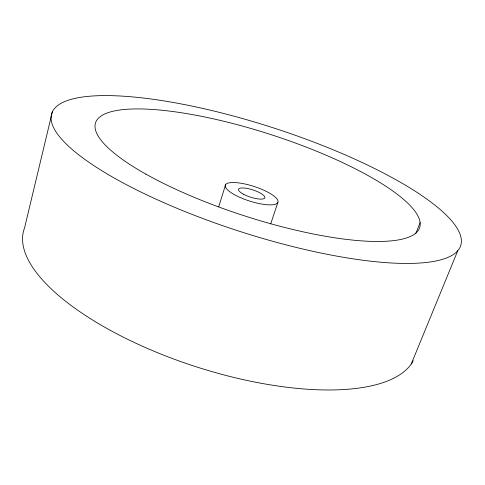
<?xml version="1.0" encoding="UTF-8"?>
<svg xmlns="http://www.w3.org/2000/svg" width="485" height="485" viewBox="0 0 485 485"><rect width="100%" height="100%" fill="white"/><g stroke="black" fill="none" stroke-linecap="round" stroke-linejoin="round"><path stroke-width="0.73" d="M52.338 111.883L24.553 227.938A205.61 77.721 17.9 0 0 187.119 363.786A205.61 77.721 17.9 0 0 413.268 360.725M218.711 206.786L225.652 184.536M270.685 223.924L277.856 202.457A27.669 7.627 17.9 0 0 241.391 183.3A27.669 7.627 17.9 0 0 235.655 195.322A27.669 7.627 17.9 0 0 277.856 202.457M415.706 233.806L420.107 222.554M411.244 364.017L457.785 250.678A214.897 54.423 17.9 0 0 188.592 105.397A214.897 54.423 17.9 0 0 122.262 182.469A214.897 54.423 17.9 0 0 457.785 250.678M145.961 174.163A170.308 42.722 17.9 0 0 415.797 233.115A170.308 42.722 17.9 0 0 211.066 118.328A170.308 42.722 17.9 0 0 145.961 174.163M243.543 194.267A13.829 3.813 17.9 0 0 264.768 197.965A13.829 3.813 17.9 0 0 246.744 188.368A13.829 3.813 17.9 0 0 243.543 194.267"/></g></svg>
